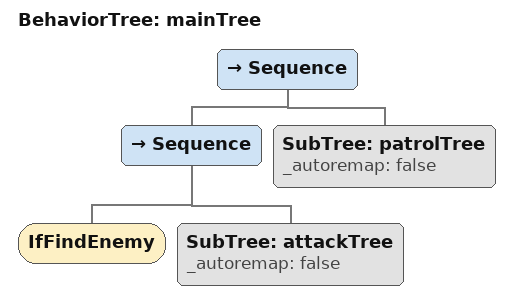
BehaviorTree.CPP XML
<?xml version="1.0" encoding="UTF-8"?>
<root BTCPP_format="4">
  <include path="/home/hannah/BTLibraryBased_Decision/src/robot_decision/tree/attackTree.xml"/>
  <include path="/home/hannah/BTLibraryBased_Decision/src/robot_decision/tree/patrolTree.xml"/>

  <BehaviorTree ID="mainTree">
    <Sequence>
      <Sequence>
        <IfFindEnemy/>
        <SubTree ID="attackTree"
                _autoremap="false"/>
      </Sequence>
      <SubTree ID="patrolTree"
                _autoremap="false"/>
    </Sequence>
  </BehaviorTree>

</root>
